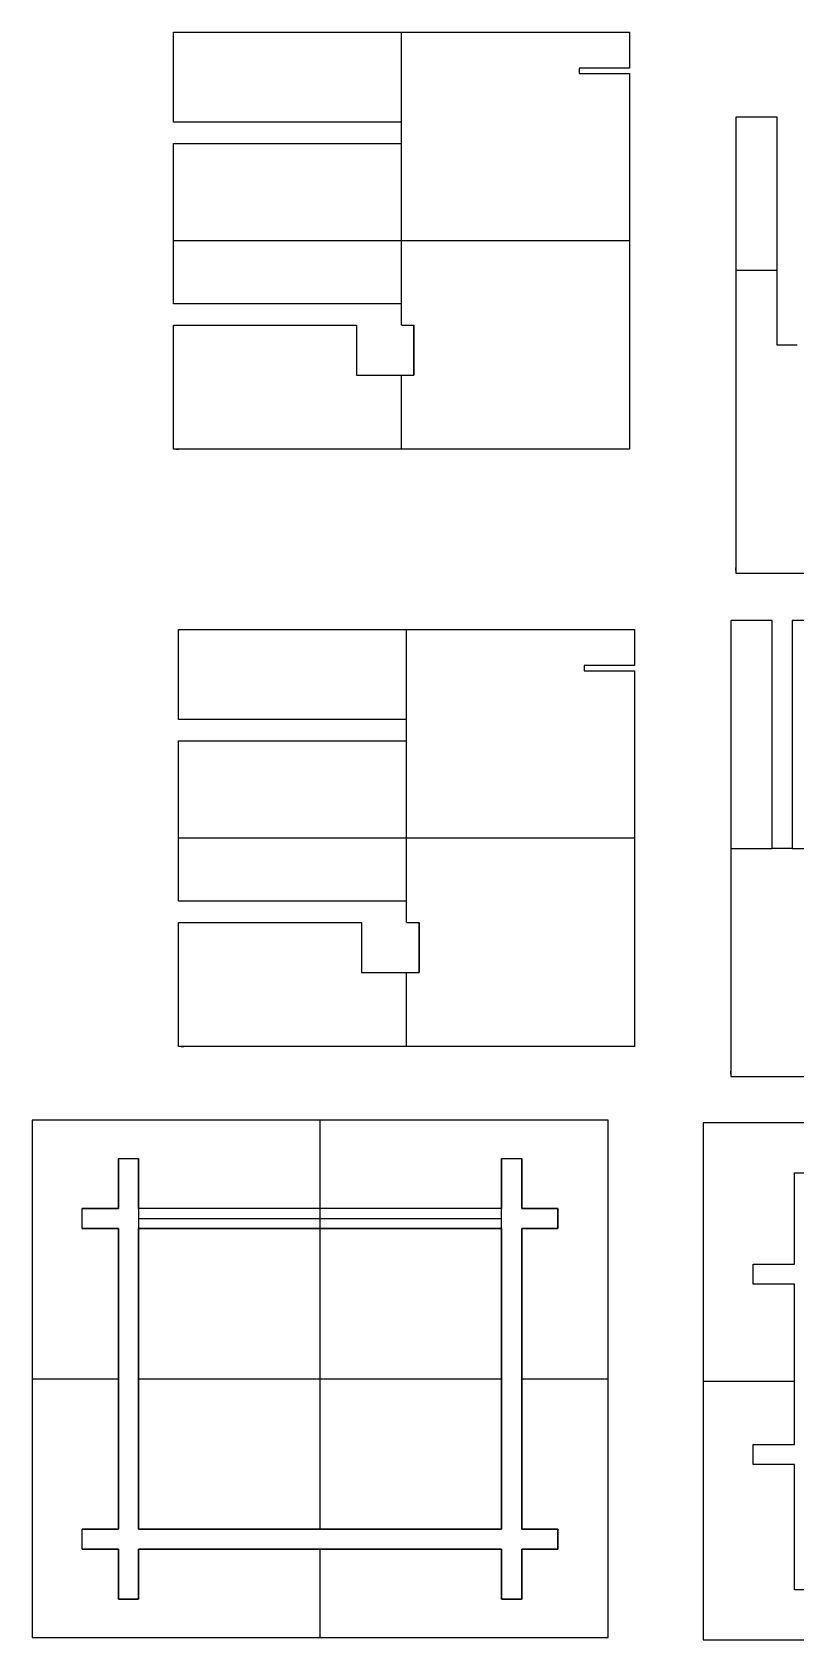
# Model space of a CAD drawing. Header units: millimetres. Extents: x -453 to 2661, y -841 to 395.
# Drawn here: x 0 to 305, y -841 to -199 of the extents above; entities that cross this region are included whole.
import ezdxf

# ---------------------------------------------------------------- set-up
doc = ezdxf.new("R2010")
doc.units = ezdxf.units.MM
doc.layers.add('Version 4', color=7, linetype='Continuous', true_color=0x000000)

msp = doc.modelspace()

# ---------------------------------------------------------------- linework, layer by layer
at = {"layer": 'Version 4'}
for p, q in [((56.5, -235, -1), (56.5, -199, -1)), ((147.5, -235, 3), (147.5, -199, 3)), ((147.5, -235, -5), (147.5, -199, -5)), ((238.5, -199, -1), (238.5, -213.4, -1)), ((238.5, -206.2, 3), (238.5, -206.2, -5)), ((56.5, -217, 3), (56.5, -217, -5)), ((238.5, -215.5, -1), (238.5, -365.5, -1)), ((147.5, -235, -1), (56.5, -235, -1)), ((102, -235, 3), (102, -235, -5)), ((147.5, -243.5, -1), (147.5, -235, -1)), ((297.5, -233, 3), (281, -233, 3)), ((289.25, -233, -1), (289.25, -233, 7)), ((297.5, -324, 3), (297.5, -233, 3)), ((56.5, -307.5, -1), (56.5, -243.5, -1)), ((56.5, -243.5, -1), (147.5, -243.5, -1)), ((102, -243.5, 3), (102, -243.5, -5)), ((147.5, -239.25, 3), (147.5, -239.25, -5)), ((147.5, -307.5, 3), (147.5, -243.5, 3)), ((147.5, -307.5, -5), (147.5, -243.5, -5)), ((56.5, -275.5, 3), (56.5, -275.5, -5)), ((56.5, -282.25, 3), (238.5, -282.25, 3)), ((56.5, -282.25, -5), (238.5, -282.25, -5)), ((297.5, -278.5, -1), (297.5, -278.5, 7)), ((238.5, -290.5, 3), (238.5, -290.5, -5)), ((281, -294, -1), (297.5, -294, -1)), ((281, -294, 7), (297.5, -294, 7)), ((147.5, -307.5, -1), (56.5, -307.5, -1)), ((102, -307.5, 3), (102, -307.5, -5)), ((147.5, -316, -1), (147.5, -307.5, -1)), ((147.5, -311.75, 3), (147.5, -311.75, -5)), ((56.5, -365.5, -1), (56.5, -316, -1)), ((56.5, -316, -1), (129.5, -316, -1)), ((102, -316, 3), (102, -316, -5)), ((141, -336, 3), (141, -336, -5)), ((147.5, -365.5, 3), (147.5, -336, 3)), ((147.5, -365.5, -5), (147.5, -336, -5)), ((56.5, -340.75, 3), (56.5, -340.75, -5)), ((281, -415, 3), (841, -415, 3)), ((295.5, -434, 4), (279, -434, 4)), ((287.25, -434, 0), (287.25, -434, 8)), ((295.5, -525, 4), (295.5, -434, 4)), ((303.5, -434, 4), (303.5, -525, 4)), ((58.5, -473.5, 6), (58.5, -437.5, 6)), ((149.5, -473.5, 10), (149.5, -437.5, 10)), ((149.5, -473.5, 2), (149.5, -437.5, 2)), ((240.5, -437.5, 6), (240.5, -451.9, 6)), ((240.5, -444.7, 10), (240.5, -444.7, 2)), ((58.5, -455.5, 10), (58.5, -455.5, 2)), ((240.5, -454, 6), (240.5, -604, 6)), ((149.5, -473.5, 6), (58.5, -473.5, 6)), ((104, -473.5, 10), (104, -473.5, 2)), ((149.5, -482, 6), (149.5, -473.5, 6)), ((149.5, -477.75, 10), (149.5, -477.75, 2)), ((295.5, -479.5, 0), (295.5, -479.5, 8)), ((303.5, -479.5, 0), (303.5, -479.5, 8)), ((58.5, -546, 6), (58.5, -482, 6)), ((58.5, -482, 6), (149.5, -482, 6)), ((104, -482, 10), (104, -482, 2)), ((149.5, -546, 10), (149.5, -482, 10)), ((149.5, -546, 2), (149.5, -482, 2)), ((58.5, -514, 10), (58.5, -514, 2)), ((58.5, -520.75, 10), (240.5, -520.75, 10)), ((58.5, -520.75, 2), (240.5, -520.75, 2)), ((279, -525, 0), (295.5, -525, 0)), ((279, -525, 8), (295.5, -525, 8)), ((303.5, -525, 0), (814.5, -525, 0)), ((303.5, -525, 8), (814.5, -525, 8)), ((240.5, -529, 10), (240.5, -529, 2)), ((149.5, -546, 6), (58.5, -546, 6)), ((104, -546, 10), (104, -546, 2)), ((149.5, -554.5, 6), (149.5, -546, 6)), ((149.5, -550.25, 10), (149.5, -550.25, 2)), ((58.5, -604, 6), (58.5, -554.5, 6)), ((58.5, -554.5, 6), (131.5, -554.5, 6)), ((104, -554.5, 10), (104, -554.5, 2)), ((143, -574.5, 10), (143, -574.5, 2)), ((149.5, -604, 10), (149.5, -574.5, 10)), ((149.5, -604, 2), (149.5, -574.5, 2)), ((58.5, -579.25, 10), (58.5, -579.25, 2)), ((279, -616, 4), (839, -616, 4)), ((115, -668.75), (115, -633.5)), ((115, -668.75, 8), (115, -633.5, 8)), ((42.5, -672.75), (187.5, -672.75)), ((42.5, -672.75, 8), (187.5, -672.75, 8)), ((115, -676.75), (115, -668.75)), ((115, -676.75, 8), (115, -668.75, 8)), ((115, -796.75), (115, -676.75)), ((115, -796.75, 8), (115, -676.75, 8)), ((0, -736.75), (34.5, -736.75)), ((0, -736.75, 8), (34.5, -736.75, 8)), ((34.5, -736.75), (34.5, -736.75, 8)), ((42.5, -736.75), (42.5, -736.75, 8)), ((42.5, -736.75), (187.5, -736.75)), ((42.5, -736.75, 8), (187.5, -736.75, 8)), ((187.5, -736.75), (187.5, -736.75, 8)), ((195.5, -736.75), (230, -736.75)), ((195.5, -736.75, 8), (230, -736.75, 8)), ((195.5, -736.75), (195.5, -736.75, 8)), ((268, -737.75), (304.5, -737.75)), ((268, -737.75, 8), (304.5, -737.75, 8)), ((115, -796.75), (115, -796.75, 8)), ((115, -840), (115, -804.75)), ((115, -840, 8), (115, -804.75, 8)), ((115, -804.75), (115, -804.75, 8))]:
    msp.add_line(p, q, dxfattribs=at)
for points in [[(56.5, -235, 3), (56.5, -217, 3), (56.5, -199, 3)], [(56.5, -199, 3), (56.5, -199, -1), (56.5, -199, -5)], [(56.5, -235, -5), (56.5, -217, -5), (56.5, -199, -5)], [(56.5, -199, 3), (57.5, -199, 3), (58.5, -199, 3)], [(56.5, -199, -5), (57.5, -199, -5), (58.5, -199, -5)], [(56.5, -199, -1), (57.5, -199, -1), (58.5, -199, -1)], [(57.5, -199, 3), (57.5, -199, -1), (57.5, -199, -5)], [(58.5, -199, 3), (58.5, -199, -1), (58.5, -199, -5)], [(58.5, -199, 3), (148.5, -199, 3), (238.5, -199, 3)], [(58.5, -199, -5), (148.5, -199, -5), (238.5, -199, -5)], [(58.5, -199, -1), (148.5, -199, -1), (238.5, -199, -1)], [(148.5, -199, 3), (148.5, -199, -1), (148.5, -199, -5)], [(238.5, -199, 3), (238.5, -199, -1), (238.5, -199, -5)], [(238.5, -199, 3), (238.5, -206.2, 3), (238.5, -213.4, 3)], [(238.5, -199, -5), (238.5, -206.2, -5), (238.5, -213.4, -5)], [(238.5, -213.4, 3), (228.5, -213.4, 3), (218.5, -213.4, 3)], [(218.5, -213.4, 3), (218.5, -214.45, 3), (218.5, -215.5, 3)], [(238.5, -213.4, -5), (228.5, -213.4, -5), (218.5, -213.4, -5)], [(218.5, -213.4, -5), (218.5, -214.45, -5), (218.5, -215.5, -5)], [(218.5, -215.5, 3), (228.5, -215.5, 3), (238.5, -215.5, 3)], [(218.5, -215.5, -5), (228.5, -215.5, -5), (238.5, -215.5, -5)], [(238.5, -213.4, 3), (238.5, -213.4, -1), (238.5, -213.4, -5)], [(238.5, -215.5, 3), (238.5, -215.5, -1), (238.5, -215.5, -5)], [(238.5, -215.5, 3), (238.5, -290.5, 3), (238.5, -365.5, 3)], [(238.5, -215.5, -5), (238.5, -290.5, -5), (238.5, -365.5, -5)], [(56.5, -235, 3), (56.5, -235, -1), (56.5, -235, -5)], [(147.5, -235, 3), (102, -235, 3), (56.5, -235, 3)], [(147.5, -235, -5), (102, -235, -5), (56.5, -235, -5)], [(147.5, -243.5, 3), (147.5, -239.25, 3), (147.5, -235, 3)], [(147.5, -235, 3), (147.5, -235, -1), (147.5, -235, -5)], [(147.5, -243.5, -5), (147.5, -239.25, -5), (147.5, -235, -5)], [(297.5, -233, -1), (289.25, -233, -1), (281, -233, -1)], [(281, -233, -1), (281, -233, 3), (281, -233, 7)], [(297.5, -233, 7), (289.25, -233, 7), (281, -233, 7)], [(297.5, -324, -1), (297.5, -278.5, -1), (297.5, -233, -1)], [(297.5, -233, -1), (297.5, -233, 3), (297.5, -233, 7)], [(297.5, -324, 7), (297.5, -278.5, 7), (297.5, -233, 7)], [(56.5, -307.5, 3), (56.5, -275.5, 3), (56.5, -243.5, 3)], [(56.5, -243.5, 3), (56.5, -243.5, -1), (56.5, -243.5, -5)], [(56.5, -307.5, -5), (56.5, -275.5, -5), (56.5, -243.5, -5)], [(56.5, -243.5, 3), (102, -243.5, 3), (147.5, -243.5, 3)], [(56.5, -243.5, -5), (102, -243.5, -5), (147.5, -243.5, -5)], [(147.5, -243.5, 3), (147.5, -243.5, -1), (147.5, -243.5, -5)], [(56.5, -307.5, 3), (56.5, -307.5, -1), (56.5, -307.5, -5)], [(147.5, -307.5, 3), (102, -307.5, 3), (56.5, -307.5, 3)], [(147.5, -307.5, -5), (102, -307.5, -5), (56.5, -307.5, -5)], [(147.5, -316, 3), (147.5, -311.75, 3), (147.5, -307.5, 3)], [(147.5, -307.5, 3), (147.5, -307.5, -1), (147.5, -307.5, -5)], [(147.5, -316, -5), (147.5, -311.75, -5), (147.5, -307.5, -5)], [(56.5, -365.5, 3), (56.5, -340.75, 3), (56.5, -316, 3)], [(56.5, -316, 3), (56.5, -316, -1), (56.5, -316, -5)], [(56.5, -365.5, -5), (56.5, -340.75, -5), (56.5, -316, -5)], [(56.5, -316, 3), (93, -316, 3), (129.5, -316, 3)], [(56.5, -316, -5), (93, -316, -5), (129.5, -316, -5)], [(129.5, -316, 3), (129.5, -316, -1), (129.5, -316, -5)], [(129.5, -316, 3), (129.5, -326, 3), (129.5, -336, 3)], [(129.5, -316, -5), (129.5, -326, -5), (129.5, -336, -5)], [(147.5, -316, 3), (147.5, -316, -1), (147.5, -316, -5)], [(147.5, -316, 3), (150, -316, 3), (152.5, -316, 3)], [(147.5, -316, -5), (150, -316, -5), (152.5, -316, -5)], [(152.5, -336, 3), (152.5, -326, 3), (152.5, -316, 3)], [(152.5, -316, -5), (152.5, -326, -5), (152.5, -336, -5)], [(152.5, -316, -5), (152.5, -316, -1), (152.5, -316, 3)], [(129.5, -326, 3), (129.5, -326, -1), (129.5, -326, -5)], [(152.5, -326, -5), (152.5, -326, -1), (152.5, -326, 3)], [(305.5, -324, -1), (301.5, -324, -1), (297.5, -324, -1)], [(297.5, -324, -1), (297.5, -324, 3), (297.5, -324, 7)], [(305.5, -324, 7), (301.5, -324, 7), (297.5, -324, 7)], [(305.5, -324, 3), (301.5, -324, 3), (297.5, -324, 3)], [(301.5, -324, -1), (301.5, -324, 3), (301.5, -324, 7)], [(129.5, -336, 3), (141, -336, 3), (152.5, -336, 3)], [(129.5, -336, -5), (141, -336, -5), (152.5, -336, -5)], [(129.5, -336, 3), (129.5, -336, -1), (129.5, -336, -5)], [(152.5, -336, -5), (152.5, -336, -1), (152.5, -336, 3)], [(56.5, -365.5, 3), (56.5, -365.5, -1), (56.5, -365.5, -5)], [(58.5, -365.5, 3), (58.5, -365.5, -1), (58.5, -365.5, -5)], [(238.5, -365.5, 3), (238.5, -365.5, -1), (238.5, -365.5, -5)], [(281, -413, -1), (281, -413, 3), (281, -413, 7)], [(281, -415, -1), (281, -415, 3), (281, -415, 7)], [(281, -415, -1), (561, -415, -1), (841, -415, -1)], [(281, -415, 7), (561, -415, 7), (841, -415, 7)], [(295.5, -434, 0), (287.25, -434, 0), (279, -434, 0)], [(279, -434, 0), (279, -434, 4), (279, -434, 8)], [(295.5, -434, 8), (287.25, -434, 8), (279, -434, 8)], [(295.5, -525, 0), (295.5, -479.5, 0), (295.5, -434, 0)], [(295.5, -434, 0), (295.5, -434, 4), (295.5, -434, 8)], [(295.5, -525, 8), (295.5, -479.5, 8), (295.5, -434, 8)], [(468.5, -434, 0), (386, -434, 0), (303.5, -434, 0)], [(303.5, -434, 0), (303.5, -434, 4), (303.5, -434, 8)], [(468.5, -434, 8), (386, -434, 8), (303.5, -434, 8)], [(303.5, -434, 0), (303.5, -479.5, 0), (303.5, -525, 0)], [(303.5, -434, 8), (303.5, -479.5, 8), (303.5, -525, 8)], [(468.5, -434, 4), (386, -434, 4), (303.5, -434, 4)], [(58.5, -473.5, 10), (58.5, -455.5, 10), (58.5, -437.5, 10)], [(58.5, -437.5, 10), (58.5, -437.5, 6), (58.5, -437.5, 2)], [(58.5, -473.5, 2), (58.5, -455.5, 2), (58.5, -437.5, 2)], [(58.5, -437.5, 10), (59.5, -437.5, 10), (60.5, -437.5, 10)], [(58.5, -437.5, 2), (59.5, -437.5, 2), (60.5, -437.5, 2)], [(58.5, -437.5, 6), (59.5, -437.5, 6), (60.5, -437.5, 6)], [(59.5, -437.5, 10), (59.5, -437.5, 6), (59.5, -437.5, 2)], [(60.5, -437.5, 10), (150.5, -437.5, 10), (240.5, -437.5, 10)], [(60.5, -437.5, 2), (150.5, -437.5, 2), (240.5, -437.5, 2)], [(60.5, -437.5, 10), (60.5, -437.5, 6), (60.5, -437.5, 2)], [(60.5, -437.5, 6), (150.5, -437.5, 6), (240.5, -437.5, 6)], [(150.5, -437.5, 10), (150.5, -437.5, 6), (150.5, -437.5, 2)], [(240.5, -437.5, 10), (240.5, -437.5, 6), (240.5, -437.5, 2)], [(240.5, -437.5, 10), (240.5, -444.7, 10), (240.5, -451.9, 10)], [(240.5, -437.5, 2), (240.5, -444.7, 2), (240.5, -451.9, 2)], [(240.5, -451.9, 10), (230.5, -451.9, 10), (220.5, -451.9, 10)], [(240.5, -451.9, 2), (230.5, -451.9, 2), (220.5, -451.9, 2)], [(220.5, -451.9, 10), (220.5, -452.95, 10), (220.5, -454, 10)], [(220.5, -451.9, 2), (220.5, -452.95, 2), (220.5, -454, 2)], [(220.5, -454, 10), (230.5, -454, 10), (240.5, -454, 10)], [(220.5, -454, 2), (230.5, -454, 2), (240.5, -454, 2)], [(240.5, -451.9, 10), (240.5, -451.9, 6), (240.5, -451.9, 2)], [(240.5, -454, 10), (240.5, -454, 6), (240.5, -454, 2)], [(240.5, -454, 10), (240.5, -529, 10), (240.5, -604, 10)], [(240.5, -454, 2), (240.5, -529, 2), (240.5, -604, 2)], [(149.5, -473.5, 10), (104, -473.5, 10), (58.5, -473.5, 10)], [(58.5, -473.5, 10), (58.5, -473.5, 6), (58.5, -473.5, 2)], [(149.5, -473.5, 2), (104, -473.5, 2), (58.5, -473.5, 2)], [(149.5, -482, 10), (149.5, -477.75, 10), (149.5, -473.5, 10)], [(149.5, -473.5, 10), (149.5, -473.5, 6), (149.5, -473.5, 2)], [(149.5, -482, 2), (149.5, -477.75, 2), (149.5, -473.5, 2)], [(58.5, -546, 10), (58.5, -514, 10), (58.5, -482, 10)], [(58.5, -482, 10), (58.5, -482, 6), (58.5, -482, 2)], [(58.5, -546, 2), (58.5, -514, 2), (58.5, -482, 2)], [(58.5, -482, 10), (104, -482, 10), (149.5, -482, 10)], [(58.5, -482, 2), (104, -482, 2), (149.5, -482, 2)], [(149.5, -482, 10), (149.5, -482, 6), (149.5, -482, 2)], [(303.5, -525, 0), (299.5, -525, 0), (295.5, -525, 0)], [(295.5, -525, 0), (295.5, -525, 4), (295.5, -525, 8)], [(303.5, -525, 8), (299.5, -525, 8), (295.5, -525, 8)], [(303.5, -525, 4), (299.5, -525, 4), (295.5, -525, 4)], [(299.5, -525, 0), (299.5, -525, 4), (299.5, -525, 8)], [(303.5, -525, 0), (303.5, -525, 4), (303.5, -525, 8)], [(149.5, -546, 10), (104, -546, 10), (58.5, -546, 10)], [(58.5, -546, 10), (58.5, -546, 6), (58.5, -546, 2)], [(149.5, -546, 2), (104, -546, 2), (58.5, -546, 2)], [(149.5, -554.5, 10), (149.5, -550.25, 10), (149.5, -546, 10)], [(149.5, -546, 10), (149.5, -546, 6), (149.5, -546, 2)], [(149.5, -554.5, 2), (149.5, -550.25, 2), (149.5, -546, 2)], [(58.5, -604, 10), (58.5, -579.25, 10), (58.5, -554.5, 10)], [(58.5, -554.5, 10), (58.5, -554.5, 6), (58.5, -554.5, 2)], [(58.5, -604, 2), (58.5, -579.25, 2), (58.5, -554.5, 2)], [(58.5, -554.5, 10), (95, -554.5, 10), (131.5, -554.5, 10)], [(58.5, -554.5, 2), (95, -554.5, 2), (131.5, -554.5, 2)], [(131.5, -554.5, 10), (131.5, -554.5, 6), (131.5, -554.5, 2)], [(131.5, -554.5, 10), (131.5, -564.5, 10), (131.5, -574.5, 10)], [(131.5, -554.5, 2), (131.5, -564.5, 2), (131.5, -574.5, 2)], [(149.5, -554.5, 10), (149.5, -554.5, 6), (149.5, -554.5, 2)], [(149.5, -554.5, 10), (152, -554.5, 10), (154.5, -554.5, 10)], [(149.5, -554.5, 2), (152, -554.5, 2), (154.5, -554.5, 2)], [(154.5, -554.5, 2), (154.5, -554.5, 6), (154.5, -554.5, 10)], [(154.5, -574.5, 10), (154.5, -564.5, 10), (154.5, -554.5, 10)], [(154.5, -554.5, 2), (154.5, -564.5, 2), (154.5, -574.5, 2)], [(131.5, -564.5, 10), (131.5, -564.5, 6), (131.5, -564.5, 2)], [(154.5, -564.5, 2), (154.5, -564.5, 6), (154.5, -564.5, 10)], [(131.5, -574.5, 10), (143, -574.5, 10), (154.5, -574.5, 10)], [(131.5, -574.5, 2), (143, -574.5, 2), (154.5, -574.5, 2)], [(131.5, -574.5, 10), (131.5, -574.5, 6), (131.5, -574.5, 2)], [(154.5, -574.5, 2), (154.5, -574.5, 6), (154.5, -574.5, 10)], [(58.5, -604, 10), (58.5, -604, 6), (58.5, -604, 2)], [(60.5, -604, 10), (60.5, -604, 6), (60.5, -604, 2)], [(240.5, -604, 10), (240.5, -604, 6), (240.5, -604, 2)], [(279, -614, 0), (279, -614, 4), (279, -614, 8)], [(279, -616, 0), (279, -616, 4), (279, -616, 8)], [(279, -616, 0), (559, -616, 0), (839, -616, 0)], [(279, -616, 8), (559, -616, 8), (839, -616, 8)], [(230, -633.5), (115, -633.5), (0, -633.5)], [(0, -633.5), (0, -633.5, 4), (0, -633.5, 8)], [(230, -633.5, 8), (115, -633.5, 8), (0, -633.5, 8)], [(0, -633.5), (0, -736.75), (0, -840)], [(0, -633.5, 8), (0, -736.75, 8), (0, -840, 8)], [(230, -633.5, 4), (115, -633.5, 4), (0, -633.5, 4)], [(0, -633.5, 4), (0, -736.75, 4), (0, -840, 4)], [(115, -633.5), (115, -633.5, 4), (115, -633.5, 8)], [(230, -840), (230, -736.75), (230, -633.5)], [(230, -633.5), (230, -633.5, 4), (230, -633.5, 8)], [(230, -840, 8), (230, -736.75, 8), (230, -633.5, 8)], [(230, -840, 4), (230, -736.75, 4), (230, -633.5, 4)], [(868, -634.5), (568, -634.5), (268, -634.5)], [(268, -634.5), (268, -634.5, 4), (268, -634.5, 8)], [(868, -634.5, 8), (568, -634.5, 8), (268, -634.5, 8)], [(268, -634.5), (268, -737.75), (268, -841)], [(268, -634.5, 8), (268, -737.75, 8), (268, -841, 8)], [(868, -634.5, 4), (568, -634.5, 4), (268, -634.5, 4)], [(268, -634.5, 4), (268, -737.75, 4), (268, -841, 4)], [(34.5, -648.75), (34.5, -648.75, 4), (34.5, -648.75, 8)], [(34.5, -668.75), (34.5, -658.75), (34.5, -648.75)], [(34.5, -648.75), (38.5, -648.75), (42.5, -648.75)], [(34.5, -648.75, 8), (38.5, -648.75, 8), (42.5, -648.75, 8)], [(34.5, -648.75, 8), (34.5, -658.75, 8), (34.5, -668.75, 8)], [(38.5, -648.75), (38.5, -648.75, 4), (38.5, -648.75, 8)], [(42.5, -648.75), (42.5, -648.75, 4), (42.5, -648.75, 8)], [(42.5, -668.75), (42.5, -658.75), (42.5, -648.75)], [(42.5, -648.75, 8), (42.5, -658.75, 8), (42.5, -668.75, 8)], [(187.5, -648.75), (187.5, -648.75, 4), (187.5, -648.75, 8)], [(187.5, -668.75), (187.5, -658.75), (187.5, -648.75)], [(187.5, -648.75), (191.5, -648.75), (195.5, -648.75)], [(187.5, -648.75, 8), (191.5, -648.75, 8), (195.5, -648.75, 8)], [(187.5, -648.75, 8), (187.5, -658.75, 8), (187.5, -668.75, 8)], [(191.5, -648.75), (191.5, -648.75, 4), (191.5, -648.75, 8)], [(195.5, -648.75), (195.5, -648.75, 4), (195.5, -648.75, 8)], [(195.5, -668.75), (195.5, -658.75), (195.5, -648.75)], [(195.5, -648.75, 8), (195.5, -658.75, 8), (195.5, -668.75, 8)], [(304.5, -654.5), (308.5, -654.5), (312.5, -654.5)], [(304.5, -691), (304.5, -672.75), (304.5, -654.5)], [(304.5, -654.5, 8), (308.5, -654.5, 8), (312.5, -654.5, 8)], [(304.5, -691, 8), (304.5, -672.75, 8), (304.5, -654.5, 8)], [(304.5, -654.5), (304.5, -654.5, 4), (304.5, -654.5, 8)], [(20, -668.75), (20, -668.75, 4), (20, -668.75, 8)], [(20, -676.75), (20, -672.75), (20, -668.75)], [(34.5, -668.75), (27.25, -668.75), (20, -668.75)], [(20, -676.75, 8), (20, -672.75, 8), (20, -668.75, 8)], [(20, -668.75, 8), (27.25, -668.75, 8), (34.5, -668.75, 8)], [(20, -672.75), (20, -672.75, 4), (20, -672.75, 8)], [(34.5, -668.75, 8), (34.5, -668.75, 4), (34.5, -668.75)], [(42.5, -668.75), (42.5, -668.75, 4), (42.5, -668.75, 8)], [(187.5, -668.75), (115, -668.75), (42.5, -668.75)], [(187.5, -668.75, 8), (115, -668.75, 8), (42.5, -668.75, 8)], [(42.5, -668.75), (42.5, -672.75), (42.5, -676.75)], [(42.5, -668.75, 8), (42.5, -672.75, 8), (42.5, -676.75, 8)], [(42.5, -668.75, 4), (42.5, -672.75, 4), (42.5, -676.75, 4)], [(42.5, -672.75), (42.5, -672.75, 4), (42.5, -672.75, 8)], [(187.5, -668.75), (187.5, -668.75, 4), (187.5, -668.75, 8)], [(187.5, -676.75), (187.5, -672.75), (187.5, -668.75)], [(187.5, -676.75, 8), (187.5, -672.75, 8), (187.5, -668.75, 8)], [(187.5, -676.75, 4), (187.5, -672.75, 4), (187.5, -668.75, 4)], [(187.5, -672.75), (187.5, -672.75, 4), (187.5, -672.75, 8)], [(195.5, -668.75), (195.5, -668.75, 4), (195.5, -668.75, 8)], [(210, -668.75), (202.75, -668.75), (195.5, -668.75)], [(195.5, -668.75, 8), (202.75, -668.75, 8), (210, -668.75, 8)], [(210, -676.75), (210, -672.75), (210, -668.75)], [(210, -668.75, 8), (210, -672.75, 8), (210, -676.75, 8)], [(210, -668.75, 8), (210, -668.75, 4), (210, -668.75)], [(210, -672.75, 8), (210, -672.75, 4), (210, -672.75)], [(304.5, -672.75), (304.5, -672.75, 4), (304.5, -672.75, 8)], [(20, -676.75), (20, -676.75, 4), (20, -676.75, 8)], [(34.5, -676.75), (27.25, -676.75), (20, -676.75)], [(20, -676.75, 8), (27.25, -676.75, 8), (34.5, -676.75, 8)], [(34.5, -796.75), (34.5, -736.75), (34.5, -676.75)], [(34.5, -676.75, 8), (34.5, -736.75, 8), (34.5, -796.75, 8)], [(34.5, -676.75, 8), (34.5, -676.75, 4), (34.5, -676.75)], [(187.5, -676.75), (115, -676.75), (42.5, -676.75)], [(42.5, -676.75, 8), (115, -676.75, 8), (187.5, -676.75, 8)], [(42.5, -676.75), (42.5, -676.75, 4), (42.5, -676.75, 8)], [(42.5, -796.75), (42.5, -736.75), (42.5, -676.75)], [(42.5, -676.75, 8), (42.5, -736.75, 8), (42.5, -796.75, 8)], [(187.5, -676.75, 8), (187.5, -676.75, 4), (187.5, -676.75)], [(187.5, -796.75), (187.5, -736.75), (187.5, -676.75)], [(187.5, -676.75, 8), (187.5, -736.75, 8), (187.5, -796.75, 8)], [(195.5, -676.75), (195.5, -676.75, 4), (195.5, -676.75, 8)], [(210, -676.75), (202.75, -676.75), (195.5, -676.75)], [(195.5, -796.75), (195.5, -736.75), (195.5, -676.75)], [(195.5, -676.75, 8), (202.75, -676.75, 8), (210, -676.75, 8)], [(195.5, -676.75, 8), (195.5, -736.75, 8), (195.5, -796.75, 8)], [(210, -676.75, 8), (210, -676.75, 4), (210, -676.75)], [(288, -691), (296.25, -691), (304.5, -691)], [(288, -699), (288, -695), (288, -691)], [(288, -691, 8), (296.25, -691, 8), (304.5, -691, 8)], [(288, -699, 8), (288, -695, 8), (288, -691, 8)], [(288, -691), (288, -691, 4), (288, -691, 8)], [(296.25, -691), (296.25, -691, 4), (296.25, -691, 8)], [(304.5, -691), (304.5, -691, 4), (304.5, -691, 8)], [(288, -695), (288, -695, 4), (288, -695, 8)], [(304.5, -699), (296.25, -699), (288, -699)], [(304.5, -699, 8), (296.25, -699, 8), (288, -699, 8)], [(288, -699), (288, -699, 4), (288, -699, 8)], [(296.25, -699), (296.25, -699, 4), (296.25, -699, 8)], [(304.5, -763), (304.5, -731), (304.5, -699)], [(304.5, -763, 8), (304.5, -731, 8), (304.5, -699, 8)], [(304.5, -699), (304.5, -699, 4), (304.5, -699, 8)], [(304.5, -731), (304.5, -731, 4), (304.5, -731, 8)], [(0, -736.75), (0, -736.75, 4), (0, -736.75, 8)], [(230, -736.75), (230, -736.75, 4), (230, -736.75, 8)], [(268, -737.75), (268, -737.75, 4), (268, -737.75, 8)], [(288, -763), (296.25, -763), (304.5, -763)], [(288, -771), (288, -767), (288, -763)], [(288, -763, 8), (296.25, -763, 8), (304.5, -763, 8)], [(288, -771, 8), (288, -767, 8), (288, -763, 8)], [(288, -763), (288, -763, 4), (288, -763, 8)], [(296.25, -763), (296.25, -763, 4), (296.25, -763, 8)], [(304.5, -763), (304.5, -763, 4), (304.5, -763, 8)], [(288, -767), (288, -767, 4), (288, -767, 8)], [(304.5, -771), (296.25, -771), (288, -771)], [(304.5, -771, 8), (296.25, -771, 8), (288, -771, 8)], [(288, -771), (288, -771, 4), (288, -771, 8)], [(296.25, -771), (296.25, -771, 4), (296.25, -771, 8)], [(304.5, -821), (304.5, -796), (304.5, -771)], [(304.5, -821, 8), (304.5, -796, 8), (304.5, -771, 8)], [(304.5, -771), (304.5, -771, 4), (304.5, -771, 8)], [(304.5, -796), (304.5, -796, 4), (304.5, -796, 8)], [(20, -796.75), (20, -796.75, 4), (20, -796.75, 8)], [(20, -804.75), (20, -800.75), (20, -796.75)], [(34.5, -796.75), (27.25, -796.75), (20, -796.75)], [(20, -804.75, 8), (20, -800.75, 8), (20, -796.75, 8)], [(20, -796.75, 8), (27.25, -796.75, 8), (34.5, -796.75, 8)], [(20, -800.75), (20, -800.75, 4), (20, -800.75, 8)], [(34.5, -796.75, 8), (34.5, -796.75, 4), (34.5, -796.75)], [(42.5, -796.75), (42.5, -796.75, 4), (42.5, -796.75, 8)], [(187.5, -796.75), (115, -796.75), (42.5, -796.75)], [(42.5, -796.75, 8), (115, -796.75, 8), (187.5, -796.75, 8)], [(187.5, -796.75, 8), (187.5, -796.75, 4), (187.5, -796.75)], [(195.5, -796.75), (195.5, -796.75, 4), (195.5, -796.75, 8)], [(210, -796.75), (202.75, -796.75), (195.5, -796.75)], [(195.5, -796.75, 8), (202.75, -796.75, 8), (210, -796.75, 8)], [(210, -804.75), (210, -800.75), (210, -796.75)], [(210, -796.75, 8), (210, -800.75, 8), (210, -804.75, 8)], [(210, -796.75, 8), (210, -796.75, 4), (210, -796.75)], [(210, -800.75, 8), (210, -800.75, 4), (210, -800.75)], [(20, -804.75), (20, -804.75, 4), (20, -804.75, 8)], [(34.5, -804.75), (27.25, -804.75), (20, -804.75)], [(20, -804.75, 8), (27.25, -804.75, 8), (34.5, -804.75, 8)], [(34.5, -824.75), (34.5, -814.75), (34.5, -804.75)], [(34.5, -804.75, 8), (34.5, -814.75, 8), (34.5, -824.75, 8)], [(34.5, -804.75, 8), (34.5, -804.75, 4), (34.5, -804.75)], [(42.5, -804.75), (42.5, -804.75, 4), (42.5, -804.75, 8)], [(42.5, -824.75), (42.5, -814.75), (42.5, -804.75)], [(187.5, -804.75), (115, -804.75), (42.5, -804.75)], [(42.5, -804.75, 8), (42.5, -814.75, 8), (42.5, -824.75, 8)], [(42.5, -804.75, 8), (115, -804.75, 8), (187.5, -804.75, 8)], [(187.5, -824.75), (187.5, -814.75), (187.5, -804.75)], [(187.5, -804.75, 8), (187.5, -814.75, 8), (187.5, -824.75, 8)], [(187.5, -804.75, 8), (187.5, -804.75, 4), (187.5, -804.75)], [(195.5, -804.75), (195.5, -804.75, 4), (195.5, -804.75, 8)], [(195.5, -824.75), (195.5, -814.75), (195.5, -804.75)], [(210, -804.75), (202.75, -804.75), (195.5, -804.75)], [(195.5, -804.75, 8), (195.5, -814.75, 8), (195.5, -824.75, 8)], [(195.5, -804.75, 8), (202.75, -804.75, 8), (210, -804.75, 8)], [(210, -804.75, 8), (210, -804.75, 4), (210, -804.75)], [(312.5, -821), (308.5, -821), (304.5, -821)], [(312.5, -821, 8), (308.5, -821, 8), (304.5, -821, 8)], [(304.5, -821), (304.5, -821, 4), (304.5, -821, 8)], [(34.5, -824.75), (38.5, -824.75), (42.5, -824.75)], [(42.5, -824.75, 8), (38.5, -824.75, 8), (34.5, -824.75, 8)], [(34.5, -824.75, 8), (34.5, -824.75, 4), (34.5, -824.75)], [(38.5, -824.75, 8), (38.5, -824.75, 4), (38.5, -824.75)], [(42.5, -824.75, 8), (42.5, -824.75, 4), (42.5, -824.75)], [(187.5, -824.75), (191.5, -824.75), (195.5, -824.75)], [(195.5, -824.75, 8), (191.5, -824.75, 8), (187.5, -824.75, 8)], [(187.5, -824.75, 8), (187.5, -824.75, 4), (187.5, -824.75)], [(191.5, -824.75, 8), (191.5, -824.75, 4), (191.5, -824.75)], [(195.5, -824.75, 8), (195.5, -824.75, 4), (195.5, -824.75)], [(0, -840), (115, -840), (230, -840)], [(0, -840, 8), (115, -840, 8), (230, -840, 8)], [(0, -840), (0, -840, 4), (0, -840, 8)], [(0, -840, 4), (115, -840, 4), (230, -840, 4)], [(115, -840), (115, -840, 4), (115, -840, 8)], [(230, -840), (230, -840, 4), (230, -840, 8)], [(268, -841), (568, -841), (868, -841)], [(268, -841, 8), (568, -841, 8), (868, -841, 8)], [(268, -841), (268, -841, 4), (268, -841, 8)], [(268, -841, 4), (568, -841, 4), (868, -841, 4)]]:
    msp.add_open_spline(points, degree=2, dxfattribs=at)
for points, knots in [([(281, -233, -1), (281, -323, -1), (281, -413, -1), (281, -414, -1), (281, -415, -1)], [-6324, -6324, -6324, -6144, -6144, -6142, -6142, -6142]), ([(281, -233, 7), (281, -323, 7), (281, -413, 7), (281, -414, 7), (281, -415, 7)], [-6324, -6324, -6324, -6144, -6144, -6142, -6142, -6142]), ([(281, -233, 3), (281, -323, 3), (281, -413, 3), (281, -414, 3), (281, -415, 3)], [-6324, -6324, -6324, -6144, -6144, -6142, -6142, -6142]), ([(238.5, -365.5, 3), (148.5, -365.5, 3), (58.5, -365.5, 3), (57.5, -365.5, 3), (56.5, -365.5, 3)], [-2687.279068, -2687.279068, -2687.279068, -2507.279068, -2507.279068, -2505.279068, -2505.279068, -2505.279068]), ([(238.5, -365.5, -5), (148.5, -365.5, -5), (58.5, -365.5, -5), (57.5, -365.5, -5), (56.5, -365.5, -5)], [-2687.279068, -2687.279068, -2687.279068, -2507.279068, -2507.279068, -2505.279068, -2505.279068, -2505.279068]), ([(238.5, -365.5, -1), (148.5, -365.5, -1), (58.5, -365.5, -1), (57.5, -365.5, -1), (56.5, -365.5, -1)], [-2687.279068, -2687.279068, -2687.279068, -2507.279068, -2507.279068, -2505.279068, -2505.279068, -2505.279068]), ([(279, -434, 0), (279, -524, 0), (279, -614, 0), (279, -615, 0), (279, -616, 0)], [-4026, -4026, -4026, -3846, -3846, -3844, -3844, -3844]), ([(279, -434, 8), (279, -524, 8), (279, -614, 8), (279, -615, 8), (279, -616, 8)], [-4026, -4026, -4026, -3846, -3846, -3844, -3844, -3844]), ([(279, -434, 4), (279, -524, 4), (279, -614, 4), (279, -615, 4), (279, -616, 4)], [-4026, -4026, -4026, -3846, -3846, -3844, -3844, -3844]), ([(240.5, -604, 10), (150.5, -604, 10), (60.5, -604, 10), (59.5, -604, 10), (58.5, -604, 10)], [-2687.279068, -2687.279068, -2687.279068, -2507.279068, -2507.279068, -2505.279068, -2505.279068, -2505.279068]), ([(240.5, -604, 2), (150.5, -604, 2), (60.5, -604, 2), (59.5, -604, 2), (58.5, -604, 2)], [-2687.279068, -2687.279068, -2687.279068, -2507.279068, -2507.279068, -2505.279068, -2505.279068, -2505.279068]), ([(240.5, -604, 6), (150.5, -604, 6), (60.5, -604, 6), (59.5, -604, 6), (58.5, -604, 6)], [-2687.279068, -2687.279068, -2687.279068, -2507.279068, -2507.279068, -2505.279068, -2505.279068, -2505.279068])]:
    msp.add_open_spline(points, degree=2, knots=knots, dxfattribs=at)

doc.saveas('drawing.dxf')
